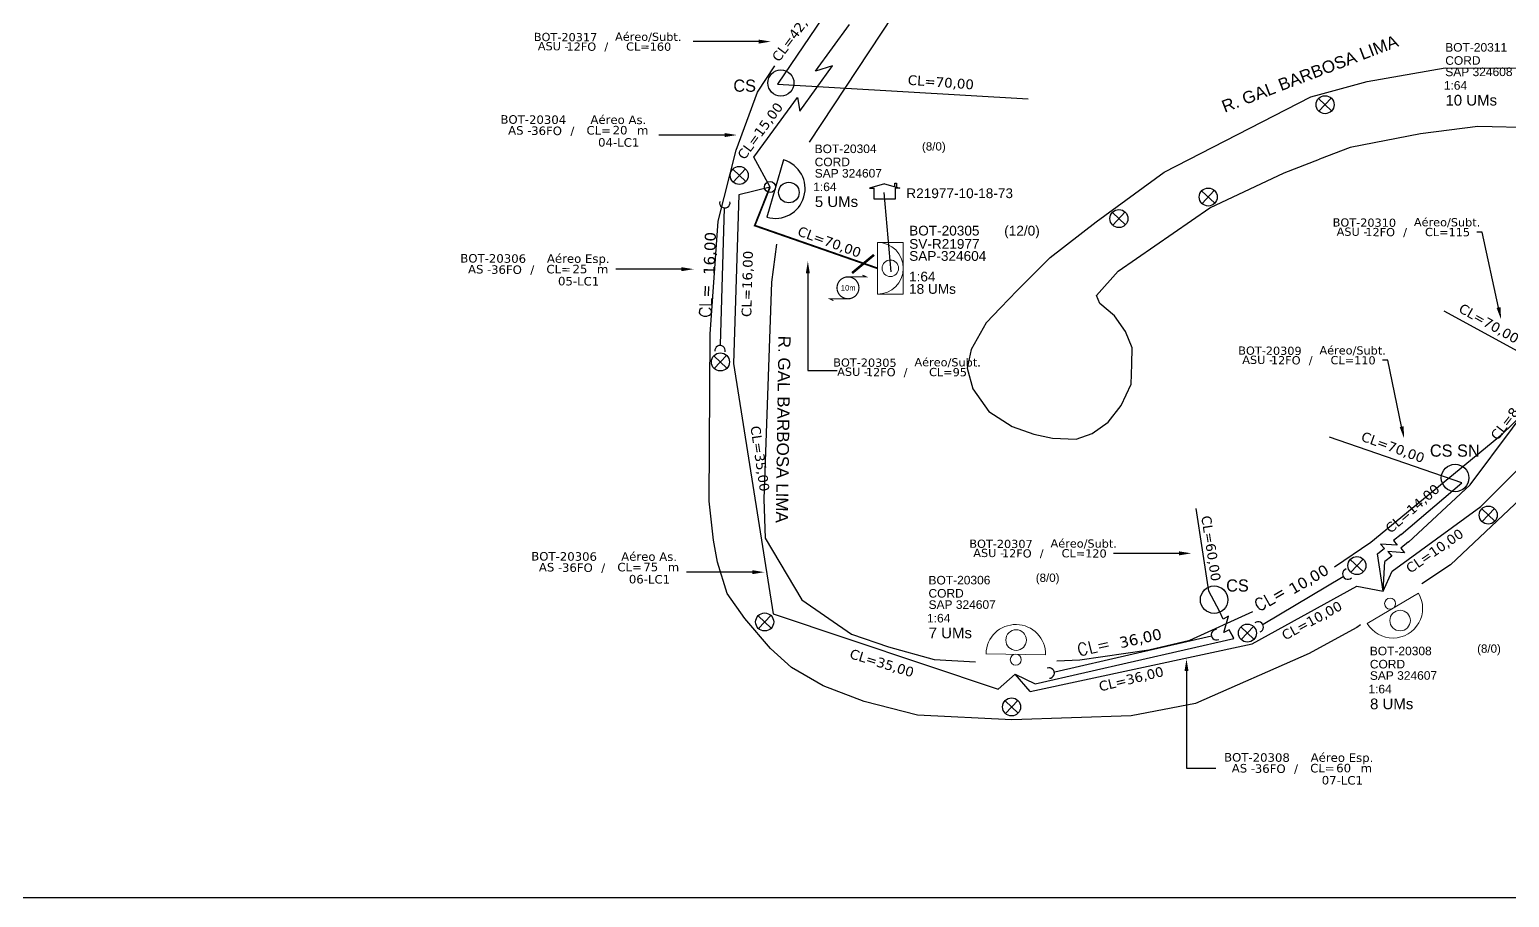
# Model space of a CAD drawing. Header units: metres. Extents: x -1286 to -445, y -500 to 94.
# Drawn here: x -908.9 to -610.1, y -499.8 to -324.5 of the extents above; entities that cross this region are included whole.
import ezdxf
from ezdxf import colors
from ezdxf.entities.mleader import LeaderData, LeaderLine
from ezdxf.enums import TextEntityAlignment as Align
from ezdxf.math import Vec2, Vec3

# ---------------------------------------------------------------- set-up
doc = ezdxf.new("R2010")
doc.units = ezdxf.units.M
for name, color, linetype, lineweight in [("20.0-LEGENDA DOS CDO'S", 1, 'Continuous', 0), ('20.2-CDO_POSTE', 1, 'Continuous', 5), ('20.6-CORDOALHA_SUPORTE', 7, 'Continuous', 25)]:
    doc.layers.add(name, color=color, linetype=linetype, lineweight=lineweight)
for name, color, linetype in [('CAP_A_INSTALAR', 1, 'Continuous'), ('CELULAS_GPON', 7, 'Continuous'), ('CS', 5, 'Continuous'), ('Folga', 1, 'Continuous'), ('label_cabos', 7, 'Continuous'), ('Legenda', 1, 'Continuous'), ('LOGRADOURO', 5, 'Continuous'), ('Meio Fio', 7, 'Continuous'), ('Subida Lateral', 5, 'Continuous')]:
    doc.layers.add(name, color=color, linetype=linetype)
doc.layers.add('EXTRA', color=50, linetype='Continuous', plot=False)
doc.styles.add('ARIAL', font='arial.ttf')
doc.styles.add('DIGICADE', font='arial.ttf')
doc.styles.add('ROMANS', font='romans.shx')
doc.styles.add('siredit', font='verdana.ttf')
doc.linetypes.add('FENCELINE1', pattern='A,0.25,-0.1,[133,ltypeshp.shx,S=0.1,R=0,X=-0.1,Y=0],-0.1,1', length=1.45)

# ---------------------------------------------------------------- blocks, each defined once
blk = doc.blocks.new('A$C07E14978')
at = {"layer": 'Folga', "color": 0, "const_width": 0.146}
blk.add_lwpolyline([(2.23, 2.92, 1.000012), (2.23, 0.28, 0.999978)], format="xyb", close=True, dxfattribs=at)
at = {"layer": 'Folga', "color": 0, "const_width": 0.137}
for points in [[(2.23, 2.92), (4.42, 2.92), (3.98, 3.13)], [(2.23, 0.28), (0.03, 0.28), (0.47, 0.06)]]:
    blk.add_lwpolyline(points, dxfattribs=at)
at = {"layer": 'Folga', "color": 0}
blk.add_text('10m', height=0.659, dxfattribs=at).set_placement((1.38, 1.27))
blk = doc.blocks.new('CDOE_CT_POST_DESENHO')
at = {"color": 0}
blk.add_line((2.14, 0.39), (-2.11, 0.39), dxfattribs=at)
for centre, radius in [((0.01, 1.4), 0.733), ((0.01, 0), 0.393)]:
    blk.add_circle(centre, radius, dxfattribs=at)
blk.add_arc((0.01, 0.39), 2.12, 0, 180, dxfattribs=at)
blk = doc.blocks.new('Inst CDOE-8 CAIXA DIST OPT CDOE 48F_8D C_SPL OPTAP')
at = {"layer": "20.0-LEGENDA DOS CDO'S", "color": 0}
for tag, p, style, flags in [('ID_ATIVIDADE', (0.12, 6.47), 'ARIAL', 3), ('FATOR', (7.92, 6.47), 'ARIAL', 1), ('QTDE', (0.23, -0.97), 'DIGICADE', 3)]:
    blk.add_attdef(tag, p, '', height=0.8, rotation=0.118, dxfattribs=dict(at, style=style, flags=flags))
at = {"layer": "20.0-LEGENDA DOS CDO'S", "color": 0, "style": 'ARIAL'}
for tag, p, height in [('FID', (0.12, 5.25), 0.8), ('CORDOALHA', (0.12, 4.02), 0.8), ('SAP', (0.12, 2.96), 0.8), ('1:XX', (-0.01, 1.7), 0.8), ('UMS', (0.14, 0.22), 1)]:
    blk.add_attdef(tag, p, '', height=height, rotation=0.118, dxfattribs=at)
blk.add_attdef('FIBRAS_UTILIZADAS', text='', height=0.8, rotation=0.118, dxfattribs=at).set_placement((13.48, 5.26), align=Align.CENTER)
blk = doc.blocks.new('Inst CDOE-16 CAIXA DIST OPT CDOE 48F_16D C_SPL_2_1_8')
at = {"layer": "20.0-LEGENDA DOS CDO'S", "color": 0}
for tag, p, style, flags in [('ID_ATIVIDADE', (0.12, 6.47), 'ARIAL', 3), ('FATOR', (7.92, 6.47), 'ARIAL', 1), ('QTDE', (0.1, -1.17), 'DIGICADE', 3)]:
    blk.add_attdef(tag, p, '', height=0.8, rotation=0.118, dxfattribs=dict(at, style=style, flags=flags))
at = {"layer": "20.0-LEGENDA DOS CDO'S", "color": 0, "style": 'ARIAL'}
for tag, p, height in [('FID', (0.12, 5.25), 0.8), ('CORDOALHA', (0.12, 4.02), 0.8), ('SAP', (0.12, 2.96), 0.8), ('1:XX', (-0.01, 1.7), 0.8), ('UMS', (0.14, 0.22), 1)]:
    blk.add_attdef(tag, p, '', height=height, rotation=0.118, dxfattribs=at)
blk.add_attdef('FIBRAS_UTILIZADAS', text='', height=0.8, rotation=0.118, dxfattribs=at).set_placement((13.48, 5.26), align=Align.CENTER)
blk = doc.blocks.new('Inst CB AS CFOA-SM-AS-80-TS-36')
at = {"layer": 'label_cabos', "color": 0, "style": 'siredit'}
for tag, flags, p in [('ID_ATIVIDADE', 3, (1.31, 2.67)), ('FATOR', 1, (11.56, 2.55))]:
    blk.add_attdef(tag, text='', height=1, rotation=359.69, dxfattribs=dict(at, flags=flags)).set_placement(p, align=Align.MIDDLE_CENTER)
for tag, p in [('DESTINO_CABO', (3.13, 1.26)), ('TIPO_CABO', (13.11, 1.24)), ('TIPO_CABO', (1.76, 0)), ('CABO', (4.69, -0.05)), ('/', (7.71, -0.05)), ('LANCE', (10.81, 0)), ('UND', (15.96, 0)), ('FID', (13.15, -1.41))]:
    blk.add_attdef(tag, text='', height=1, rotation=359.69, dxfattribs=at).set_placement(p, align=Align.MIDDLE_CENTER)
blk.add_attdef('QTDE', (12.43, -0.47), '', height=1, rotation=359.69, dxfattribs=at)
blk = doc.blocks.new('LEGENDA DOS CABOS')
at = {"layer": 'EXTRA', "color": 0, "style": 'siredit'}
for tag, p in [('ID', (4.6, 0.97)), ('XX', (9.03, 0.97))]:
    blk.add_attdef(tag, text='', height=0.48, rotation=359.69, dxfattribs=at).set_placement(p, align=Align.MIDDLE_CENTER)
at = {"layer": 'Legenda', "color": 0, "style": 'siredit'}
for tag, p in [('TIPO_CABO', (1.31, 0)), ('CABO', (4.69, -0.05)), ('/', (6.81, -0.05)), ('METROS', (10.03, -0.05))]:
    blk.add_attdef(tag, text='', height=0.8, rotation=359.69, dxfattribs=at).set_placement(p, align=Align.MIDDLE_CENTER)
blk = doc.blocks.new('Inst CB ESP CFOA-SM-AS-80-TS-36')
at = {"layer": 'label_cabos', "color": 0, "style": 'siredit'}
for tag, flags, p in [('ID_ATIVIDADE', 3, (1.31, 2.67)), ('FATOR', 1, (11.56, 2.55))]:
    blk.add_attdef(tag, text='', height=1, rotation=359.69, dxfattribs=dict(at, flags=flags)).set_placement(p, align=Align.MIDDLE_CENTER)
for tag, p in [('DESTINO_CABO', (3.13, 1.26)), ('TIPO_CABO', (13.11, 1.24)), ('TIPO_CABO', (1.76, 0)), ('CABO', (4.69, -0.05)), ('/', (7.71, -0.05)), ('LANCE', (10.81, 0)), ('UND', (15.96, 0)), ('FID', (13.15, -1.41))]:
    blk.add_attdef(tag, text='', height=1, rotation=359.69, dxfattribs=at).set_placement(p, align=Align.MIDDLE_CENTER)
blk.add_attdef('QTDE', (12.43, -0.47), '', height=1, rotation=359.69, dxfattribs=at)

msp = doc.modelspace()

# ---------------------------------------------------------------- linework, layer by layer
at = {"color": 1}
for p, q in [((-648.61, -338.47), (-645.96, -340.95)), ((-646.05, -338.39), (-648.53, -341.04)), ((-766.92, -352.76), (-764.27, -355.24)), ((-764.35, -352.68), (-766.83, -355.33)), ((-672.22, -357.12), (-669.57, -359.6)), ((-669.65, -357.03), (-672.13, -359.68)), ((-690.24, -361.47), (-687.59, -363.95)), ((-687.67, -361.38), (-690.16, -364.04)), ((-770.72, -390.43), (-768.07, -392.91)), ((-768.16, -390.35), (-770.64, -393)), ((-615.66, -421.35), (-613.01, -423.84)), ((-613.1, -421.27), (-615.58, -423.92)), ((-642.19, -431.55), (-639.53, -434.04)), ((-639.62, -431.47), (-642.1, -434.12)), ((-761.78, -442.94), (-759.13, -445.42)), ((-759.21, -442.85), (-761.7, -445.5)), ((-664.29, -445.19), (-661.64, -447.67)), ((-661.72, -445.1), (-664.2, -447.75)), ((-711.92, -460.1), (-709.27, -462.58)), ((-709.35, -460.01), (-711.83, -462.66))]:
    msp.add_line(p, q, dxfattribs=at)
at = {"color": 5}
msp.add_line((-756.63, -350.87), (-760, -362.43), dxfattribs=at)
for p, q in [((-734.17, -355.56), (-733.85, -355.56)), ((-734.17, -356.28), (-734.17, -355.56)), ((-733.85, -355.56), (-733.85, -356.37)), ((-736.24, -355.69), (-739.31, -356.59)), ((-739.31, -356.59), (-738.35, -356.59)), ((-738.35, -358.79), (-738.35, -356.6)), ((-736.24, -355.69), (-733.16, -356.59)), ((-733.16, -356.59), (-734.13, -356.59)), ((-734.13, -356.59), (-734.13, -358.79)), ((-734.13, -358.79), (-738.35, -358.79))]:
    msp.add_line(p, q)
msp.add_lwpolyline([(-1286.07, -499.81), (-445.07, -499.81), (-445.07, 94.19), (-1286.07, 94.19)], close=True)
at = {"color": 1, "linetype": 'FENCELINE1', "ltscale": 5, "const_width": 0.369}
msp.add_lwpolyline([(-759.38, -356.34), (-762.46, -364.12), (-737.69, -372.75)], dxfattribs=at)
at = {"color": 4}
msp.add_lwpolyline([(-736.38, -357.43), (-734.97, -373.47)], dxfattribs=at)
at = {"color": 1, "lineweight": 18}
msp.add_lwpolyline([(-732.47, -377.98), (-732.47, -367.53), (-737.69, -367.53), (-737.7, -377.98)], close=True, dxfattribs=at)
at = {"color": 7, "const_width": 0.5}
msp.add_lwpolyline([(-738.38, -370.03), (-742.8, -373.72)], dxfattribs=at)
at = {"color": 1}
for centre in [(-647.29, -339.71), (-765.59, -354), (-670.89, -358.36), (-688.92, -362.71), (-769.4, -391.67), (-614.34, -422.6), (-640.86, -432.79), (-760.46, -444.18), (-662.96, -446.43), (-710.59, -461.34)]:
    msp.add_circle(centre, 1.82, dxfattribs=at)
at = {"color": 5}
for centre, radius in [((-759.38, -356.34), 1.11), ((-755.57, -357.45), 2.08)]:
    msp.add_circle(centre, radius, dxfattribs=at)
at = {"color": 1, "lineweight": 18}
msp.add_circle((-735.08, -372.75), 1.67, dxfattribs=at)
at = {"color": 5}
msp.add_arc((-758.31, -356.65), 6.02, 253.7384, 73.7384, dxfattribs=at)
at = {"color": 1, "lineweight": 18}
msp.add_arc((-737.69, -372.75), 5.23, 269.9724, 89.9724, dxfattribs=at)
at = {"layer": '20.6-CORDOALHA_SUPORTE'}
for points in [[(-769.54, -359.25, 1.231752), (-767.46, -359.31)], [(-768.42, -389.6, 1.175511), (-770.5, -389.51)], [(-643.04, -433.48, 1.231752), (-641.98, -435.27)], [(-660.42, -446.17, 1.175511), (-661.46, -444.37)], [(-669.23, -445.7, 1.231752), (-668.77, -447.72)], [(-702.95, -455.56, 1.175511), (-703.4, -453.52)]]:
    msp.add_lwpolyline(points, format="xyb", dxfattribs=at)
for points in [[(-769.4, -388.23), (-768.54, -360.56)], [(-659.79, -444.61), (-643.61, -435.03)], [(-701.89, -454.26), (-670.25, -447)]]:
    msp.add_lwpolyline(points, dxfattribs=at)
at = {"layer": 'CAP_A_INSTALAR', "color": 7, "linetype": 'FENCELINE1', "ltscale": 3}
for points in [[(-721.47, -289.82), (-747.49, -320.31), (-757.9, -335.56), (-707.24, -338.55)], [(-759.38, -356.34), (-765.65, -357.91), (-766.73, -391.97), (-758.75, -442.54)], [(-630.47, -428.05), (-617.99, -416.47), (-600.91, -393.6), (-623.23, -381.38)], [(-633.71, -433.89), (-615.83, -420.87), (-585.89, -390.86)], [(-631.94, -426.49), (-619.65, -416.08), (-646.38, -406.84)], [(-670.74, -437.94), (-673.33, -421.29)], [(-635.57, -437.95), (-636.67, -430.43)], [(-635.57, -437.95), (-635.23, -431.99)], [(-635.57, -437.95), (-633.71, -433.89)], [(-668.64, -442), (-670.74, -437.94)], [(-662.04, -448.58), (-640.86, -436.94), (-635.57, -437.95)], [(-758.75, -442.54), (-713.31, -457.73)], [(-709.85, -454.71), (-705.82, -456.68), (-665.74, -447.49), (-666.65, -445.75)], [(-706.83, -458.25), (-662.04, -448.58)], [(-706.83, -458.25), (-709.85, -454.71)]]:
    msp.add_lwpolyline(points, dxfattribs=at)
at = {"layer": 'CAP_A_INSTALAR', "color": 7, "linetype": 'FENCELINE1', "ltscale": 5}
for points in [[(-759.38, -356.34), (-762.63, -350.28), (-753.8, -338.23), (-753.33, -341.02), (-746.73, -331.88), (-750.19, -332.94), (-743.35, -323.53)], [(-709.85, -454.71), (-713.31, -457.73)]]:
    msp.add_lwpolyline(points, dxfattribs=at)
at = {"layer": 'CS'}
for centre, radius in [((-757.18, -335.33), 2.64), ((-621.04, -415.1), 2.77), ((-669.7, -439.68), 2.77)]:
    msp.add_circle(centre, radius, dxfattribs=at)
at = {"layer": 'Meio Fio'}
for points in [[(-732.07, -317.84), (-751.5, -347.28)], [(-650.51, -450.53), (-673.44, -460.67), (-686.43, -463.13), (-710.53, -463.96), (-729.57, -463.01), (-740.39, -460.24), (-748.66, -457.07), (-755.05, -453.37), (-759.29, -449.57), (-764.44, -443.47), (-768, -438.42), (-769.96, -432.09), (-770.77, -427.64), (-771.66, -419.79), (-771.45, -386.03), (-769.86, -363.22), (-766.18, -348.91), (-761.92, -337.15), (-758.43, -331.84)], [(-648.4, -337.64), (-638.76, -335.02), (-623.02, -332.24), (-607.64, -332.33), (-594.75, -334.08), (-583.92, -338.04), (-579.72, -339.73), (-572.48, -344.16), (-568.28, -347.67), (-566.03, -351.4), (-564.71, -354.41), (-563.2, -359.01), (-562.82, -362.77), (-562.8, -365.68), (-564.89, -371.41), (-571.55, -380.95), (-582.28, -393.52), (-596.04, -408.2), (-621.97, -432.65), (-627.72, -436.5)], [(-679.76, -353.33), (-650.16, -338.12), (-648.4, -337.64)], [(-604.5, -344.49), (-604.93, -344.41), (-616.41, -344.12), (-628.01, -345.62), (-642.2, -348.38), (-648.4, -350.73)], [(-715.71, -383.77), (-718.73, -389.18), (-719.56, -392.92), (-718.43, -397.08), (-715.2, -401.67), (-710.46, -404.69), (-706.08, -406.28), (-702.36, -407.07), (-697.56, -407.27), (-694.33, -406.1), (-691.09, -403.8), (-688.47, -400.43), (-686.46, -396.18), (-686.33, -392.14), (-686.25, -388.81), (-687.57, -385.54), (-689.82, -382.37), (-692.8, -379.85), (-693.44, -378.28), (-689.04, -373.36), (-670.55, -360.54), (-655.56, -353.44), (-648.4, -350.73)], [(-715.71, -383.77), (-712.85, -380.76), (-709.48, -377.23), (-702.83, -370.57), (-693.53, -363.35), (-679.76, -353.33)], [(-758.06, -367.9), (-759.08, -375.55), (-760.63, -419.39), (-760.34, -427.23), (-752.96, -439.71)], [(-645.4, -433.07), (-638.03, -428.09), (-611.46, -406.2), (-596.5, -391.77)], [(-752.96, -439.71), (-742.95, -446.61), (-735.45, -449.19), (-726.22, -451.74), (-717.86, -452.2)], [(-701.48, -452.02), (-696.78, -451.85), (-682.87, -449.81), (-674.61, -447.86), (-661.87, -442.04)], [(-640.1, -444.77), (-640.89, -445.29), (-648.4, -449.38)], [(-648.4, -449.38), (-650.51, -450.53)]]:
    msp.add_lwpolyline(points, dxfattribs=at)
at = {"layer": 'Subida Lateral', "color": 7}
for points in [[(-631.94, -426.49), (-633.45, -427.74), (-632.7, -428.69), (-636.07, -428.45), (-635.31, -429.35), (-636.71, -430.46)], [(-630.46, -428.02), (-631.97, -429.27), (-631.22, -430.22), (-634.6, -429.98), (-633.83, -430.88), (-635.23, -431.99)], [(-665.73, -447.48), (-666.64, -445.75), (-667.72, -446.28), (-666.8, -443.03), (-667.84, -443.59), (-668.64, -442)]]:
    msp.add_lwpolyline(points, dxfattribs=at)

# ---------------------------------------------------------------- block references
at = {"layer": "20.0-LEGENDA DOS CDO'S", "color": 7, "lineweight": 0}
ref = msp.add_blockref('Inst CDOE-16 CAIXA DIST OPT CDOE 48F_16D C_SPL_2_1_8', (-623.28, -340.37), dxfattribs=dict(at, xscale=2.163973395745071, yscale=2.163973395745071, zscale=2.163973395745071))
ref.add_attrib('FID', 'BOT-20311', (-623.02, -329.01), dxfattribs={"color": 0, "height": 1.731, "rotation": 0.118, "style": 'ARIAL'})
ref.add_attrib('CORDOALHA', 'CORD', (-623.01, -331.66), dxfattribs={"color": 0, "height": 1.731, "rotation": 0.118, "style": 'ARIAL'})
ref.add_attrib('SAP', 'SAP 324608', (-623.01, -333.96), dxfattribs={"color": 0, "height": 1.731, "rotation": 0.118, "style": 'ARIAL'})
ref.add_attrib('1:XX', '1:64', (-623.3, -336.69), dxfattribs={"color": 0, "height": 1.731, "rotation": 0.118, "style": 'ARIAL'})
ref.add_attrib('UMS', '10 UMs', (-622.97, -339.9), dxfattribs={"color": 0, "height": 2.164, "rotation": 0.118, "style": 'ARIAL'})
ref.add_attrib('FIBRAS_UTILIZADAS', '(16/0)', dxfattribs={"color": 0, "height": 1.731, "rotation": 0.118, "style": 'ARIAL'}).set_placement((-594.11, -328.98), align=Align.BOTTOM_RIGHT)
at = {"layer": "20.0-LEGENDA DOS CDO'S", "color": 5, "lineweight": 0}
ref = msp.add_blockref('Inst CDOE-8 CAIXA DIST OPT CDOE 48F_8D C_SPL OPTAP', (-750.62, -360.85), dxfattribs=dict(at, xscale=2.163973395745071, yscale=2.163973395745071, zscale=2.163973395745071))
ref.add_attrib('FID', 'BOT-20304', (-750.36, -349.5), dxfattribs={"color": 0, "height": 1.731, "rotation": 0.118, "style": 'ARIAL'})
ref.add_attrib('CORDOALHA', 'CORD', (-750.36, -352.15), dxfattribs={"color": 0, "height": 1.731, "rotation": 0.118, "style": 'ARIAL'})
ref.add_attrib('SAP', 'SAP 324607', (-750.35, -354.44), dxfattribs={"color": 0, "height": 1.731, "rotation": 0.118, "style": 'ARIAL'})
ref.add_attrib('1:XX', '1:64', (-750.65, -357.17), dxfattribs={"color": 0, "height": 1.731, "rotation": 0.118, "style": 'ARIAL'})
ref.add_attrib('UMS', '5 UMs', (-750.32, -360.38), dxfattribs={"color": 0, "height": 2.164, "rotation": 0.118, "style": 'ARIAL'})
ref.add_attrib('FIBRAS_UTILIZADAS', '(8/0)', dxfattribs={"color": 0, "height": 1.671, "rotation": 0.118, "style": 'ARIAL'}).set_placement((-723.89, -349.47), align=Align.BOTTOM_RIGHT)
at = {"layer": "20.0-LEGENDA DOS CDO'S", "color": 7, "lineweight": 0}
ref = msp.add_blockref('Inst CDOE-8 CAIXA DIST OPT CDOE 48F_8D C_SPL OPTAP', (-727.63, -447.96), dxfattribs=dict(at, xscale=2.163973395745071, yscale=2.163973395745071, zscale=2.163973395745071))
ref.add_attrib('FID', 'BOT-20306', (-727.37, -436.61), dxfattribs={"color": 0, "height": 1.731, "rotation": 0.118, "style": 'ARIAL'})
ref.add_attrib('CORDOALHA', 'CORD', (-727.37, -439.26), dxfattribs={"color": 0, "height": 1.731, "rotation": 0.118, "style": 'ARIAL'})
ref.add_attrib('SAP', 'SAP 324607', (-727.36, -441.55), dxfattribs={"color": 0, "height": 1.731, "rotation": 0.118, "style": 'ARIAL'})
ref.add_attrib('1:XX', '1:64', (-727.66, -444.28), dxfattribs={"color": 0, "height": 1.731, "rotation": 0.118, "style": 'ARIAL'})
ref.add_attrib('UMS', '7 UMs', (-727.33, -447.49), dxfattribs={"color": 0, "height": 2.164, "rotation": 0.118, "style": 'ARIAL'})
ref.add_attrib('FIBRAS_UTILIZADAS', '(8/0)', dxfattribs={"color": 0, "height": 1.671, "rotation": 0.118, "style": 'ARIAL'}).set_placement((-700.91, -436.58), align=Align.BOTTOM_RIGHT)
ref = msp.add_blockref('Inst CDOE-8 CAIXA DIST OPT CDOE 48F_8D C_SPL OPTAP', (-638.51, -462.28), dxfattribs=dict(at, xscale=2.163973395745071, yscale=2.163973395745071, zscale=2.163973395745071))
ref.add_attrib('FID', 'BOT-20308', (-638.25, -450.92), dxfattribs={"color": 0, "height": 1.731, "rotation": 0.118, "style": 'ARIAL'})
ref.add_attrib('CORDOALHA', 'CORD', (-638.24, -453.57), dxfattribs={"color": 0, "height": 1.731, "rotation": 0.118, "style": 'ARIAL'})
ref.add_attrib('SAP', 'SAP 324607', (-638.24, -455.87), dxfattribs={"color": 0, "height": 1.731, "rotation": 0.118, "style": 'ARIAL'})
ref.add_attrib('1:XX', '1:64', (-638.53, -458.6), dxfattribs={"color": 0, "height": 1.731, "rotation": 0.118, "style": 'ARIAL'})
ref.add_attrib('UMS', '8 UMs', (-638.2, -461.81), dxfattribs={"color": 0, "height": 2.164, "rotation": 0.118, "style": 'ARIAL'})
ref.add_attrib('FIBRAS_UTILIZADAS', '(8/0)', dxfattribs={"color": 0, "height": 1.671, "rotation": 0.118, "style": 'ARIAL'}).set_placement((-611.78, -450.89), align=Align.BOTTOM_RIGHT)
at = {"layer": '20.2-CDO_POSTE', "color": 7, "xscale": -2.832837899884455, "zscale": 2.832837899884455}
for p, yscale, rotation in [((-634.17, -440.49), 2.832837899884455, 210.5022876363973), ((-709.72, -451.8), 2.832837899884456, 359.0794045877794)]:
    msp.add_blockref('CDOE_CT_POST_DESENHO', p, dxfattribs=dict(at, yscale=yscale, rotation=rotation))
at = {"layer": 'Folga', "xscale": 1.674521900795942, "yscale": 1.674521900795942, "zscale": 1.674521900795942}
msp.add_blockref('A$C07E14978', (-747.37, -379.38), dxfattribs=at)
at = {"layer": 'label_cabos', "color": 0, "lineweight": 0}
ref = msp.add_blockref('LEGENDA DOS CABOS', (-807.7, -328.77), dxfattribs=dict(at, xscale=1.65889068284065, yscale=1.65889068284065, zscale=1.65889068284065))
ref.add_attrib('ID', 'BOT-20317', dxfattribs={"color": 0, "height": 1.659, "rotation": 359.69, "style": 'siredit'}).set_placement((-800.67, -326.06), align=Align.MIDDLE_CENTER)
ref.add_attrib('CABO', '12FO', dxfattribs={"color": 0, "height": 1.659, "rotation": 359.69, "style": 'siredit'}).set_placement((-797.48, -327.98), align=Align.MIDDLE_CENTER)
ref.add_attrib('METROS', 'CL=160', dxfattribs={"color": 0, "height": 1.659, "rotation": 359.69, "style": 'siredit'}).set_placement((-783.88, -327.98), align=Align.MIDDLE_CENTER)
ref.add_attrib('XX', 'Aéreo/Subt.', dxfattribs={"color": 0, "height": 1.6589, "rotation": 359.69, "style": 'siredit'}).set_placement((-783.97, -325.99), align=Align.MIDDLE_CENTER)
ref.add_attrib('/', '/', dxfattribs={"color": 0, "height": 1.66, "rotation": 359.69, "style": 'siredit'}).set_placement((-792.45, -327.98), align=Align.MIDDLE_CENTER)
ref.add_attrib('TIPO_CABO', 'ASU -', dxfattribs={"color": 0, "height": 1.659, "rotation": 359.69, "style": 'siredit'}).set_placement((-803.16, -327.9), align=Align.MIDDLE_CENTER)
ref = msp.add_blockref('Inst CB AS CFOA-SM-AS-80-TS-36', (-812.57, -344.89), dxfattribs=dict(at, xscale=1.721342473888124, yscale=1.721342473888124, zscale=1.721342473888124))
ref.add_attrib('DESTINO_CABO', 'BOT-20304', dxfattribs={"color": 0, "height": 1.721, "rotation": 359.69, "style": 'siredit'}).set_placement((-807.18, -342.72), align=Align.MIDDLE_CENTER)
ref.add_attrib('TIPO_CABO', 'Aéreo As.', dxfattribs={"color": 0, "height": 1.721, "rotation": 359.69, "style": 'siredit'}).set_placement((-790, -342.75), align=Align.MIDDLE_CENTER)
ref.add_attrib('CABO', '36FO', dxfattribs={"color": 0, "height": 1.721, "rotation": 359.69, "style": 'siredit'}).set_placement((-804.5, -344.98), align=Align.MIDDLE_CENTER)
ref.add_attrib('/', '/', dxfattribs={"color": 0, "height": 1.72, "rotation": 359.69, "style": 'siredit'}).set_placement((-799.29, -344.98), align=Align.MIDDLE_CENTER)
ref.add_attrib('TIPO_CABO', 'AS - ', dxfattribs={"color": 0, "height": 1.721, "rotation": 359.69, "style": 'siredit'}).set_placement((-809.53, -344.9), align=Align.MIDDLE_CENTER)
ref.add_attrib('FID', '04-LC1', dxfattribs={"color": 0, "height": 1.721, "rotation": 359.69, "style": 'siredit'}).set_placement((-789.94, -347.33), align=Align.MIDDLE_CENTER)
ref.add_attrib('LANCE', 'CL=', dxfattribs={"color": 0, "height": 1.721, "rotation": 359.69, "style": 'siredit'}).set_placement((-793.96, -344.89), align=Align.MIDDLE_CENTER)
ref.add_attrib('QTDE', '20', (-791.17, -345.71), dxfattribs={"color": 0, "height": 1.721, "rotation": 359.69, "style": 'siredit'})
ref.add_attrib('UND', 'm', dxfattribs={"color": 0, "height": 1.72, "rotation": 359.69, "style": 'siredit'}).set_placement((-785.09, -344.89), align=Align.MIDDLE_CENTER)
ref = msp.add_blockref('LEGENDA DOS CABOS', (-646.38, -366.23), dxfattribs=dict(at, xscale=1.65889068284065, yscale=1.65889068284065, zscale=1.65889068284065))
ref.add_attrib('ID', 'BOT-20310', dxfattribs={"color": 0, "height": 1.659, "rotation": 359.69, "style": 'siredit'}).set_placement((-639.35, -363.52), align=Align.MIDDLE_CENTER)
ref.add_attrib('CABO', '12FO', dxfattribs={"color": 0, "height": 1.659, "rotation": 359.69, "style": 'siredit'}).set_placement((-636.16, -365.44), align=Align.MIDDLE_CENTER)
ref.add_attrib('METROS', 'CL=115', dxfattribs={"color": 0, "height": 1.659, "rotation": 359.69, "style": 'siredit'}).set_placement((-622.56, -365.44), align=Align.MIDDLE_CENTER)
ref.add_attrib('XX', 'Aéreo/Subt.', dxfattribs={"color": 0, "height": 1.6589, "rotation": 359.69, "style": 'siredit'}).set_placement((-622.65, -363.45), align=Align.MIDDLE_CENTER)
ref.add_attrib('/', '/', dxfattribs={"color": 0, "height": 1.66, "rotation": 359.69, "style": 'siredit'}).set_placement((-631.13, -365.44), align=Align.MIDDLE_CENTER)
ref.add_attrib('TIPO_CABO', 'ASU -', dxfattribs={"color": 0, "height": 1.659, "rotation": 359.69, "style": 'siredit'}).set_placement((-641.84, -365.36), align=Align.MIDDLE_CENTER)
ref = msp.add_blockref('Inst CB ESP CFOA-SM-AS-80-TS-36', (-820.67, -372.93), dxfattribs=dict(at, xscale=1.721342473888124, yscale=1.721342473888124, zscale=1.721342473888124))
ref.add_attrib('DESTINO_CABO', 'BOT-20306', dxfattribs={"color": 0, "height": 1.721, "rotation": 359.69, "style": 'siredit'}).set_placement((-815.28, -370.76), align=Align.MIDDLE_CENTER)
ref.add_attrib('TIPO_CABO', 'Aéreo Esp.', dxfattribs={"color": 0, "height": 1.721, "rotation": 359.69, "style": 'siredit'}).set_placement((-798.1, -370.79), align=Align.MIDDLE_CENTER)
ref.add_attrib('CABO', '36FO', dxfattribs={"color": 0, "height": 1.721, "rotation": 359.69, "style": 'siredit'}).set_placement((-812.6, -373.02), align=Align.MIDDLE_CENTER)
ref.add_attrib('/', '/', dxfattribs={"color": 0, "height": 1.72, "rotation": 359.69, "style": 'siredit'}).set_placement((-807.39, -373.02), align=Align.MIDDLE_CENTER)
ref.add_attrib('TIPO_CABO', 'AS - ', dxfattribs={"color": 0, "height": 1.721, "rotation": 359.69, "style": 'siredit'}).set_placement((-817.63, -372.94), align=Align.MIDDLE_CENTER)
ref.add_attrib('FID', '05-LC1', dxfattribs={"color": 0, "height": 1.721, "rotation": 359.69, "style": 'siredit'}).set_placement((-798.03, -375.36), align=Align.MIDDLE_CENTER)
ref.add_attrib('LANCE', 'CL=', dxfattribs={"color": 0, "height": 1.721, "rotation": 359.69, "style": 'siredit'}).set_placement((-802.06, -372.93), align=Align.MIDDLE_CENTER)
ref.add_attrib('QTDE', '25', (-799.27, -373.75), dxfattribs={"color": 0, "height": 1.721, "rotation": 359.69, "style": 'siredit'})
ref.add_attrib('UND', 'm', dxfattribs={"color": 0, "height": 1.72, "rotation": 359.69, "style": 'siredit'}).set_placement((-793.19, -372.93), align=Align.MIDDLE_CENTER)
ref = msp.add_blockref('LEGENDA DOS CABOS', (-665.45, -392.1), dxfattribs=dict(at, xscale=1.65889068284065, yscale=1.65889068284065, zscale=1.65889068284065))
ref.add_attrib('ID', 'BOT-20309', dxfattribs={"color": 0, "height": 1.659, "rotation": 359.69, "style": 'siredit'}).set_placement((-658.42, -389.4), align=Align.MIDDLE_CENTER)
ref.add_attrib('CABO', '12FO', dxfattribs={"color": 0, "height": 1.659, "rotation": 359.69, "style": 'siredit'}).set_placement((-655.23, -391.32), align=Align.MIDDLE_CENTER)
ref.add_attrib('METROS', 'CL=110', dxfattribs={"color": 0, "height": 1.659, "rotation": 359.69, "style": 'siredit'}).set_placement((-641.63, -391.32), align=Align.MIDDLE_CENTER)
ref.add_attrib('XX', 'Aéreo/Subt.', dxfattribs={"color": 0, "height": 1.6589, "rotation": 359.69, "style": 'siredit'}).set_placement((-641.72, -389.33), align=Align.MIDDLE_CENTER)
ref.add_attrib('/', '/', dxfattribs={"color": 0, "height": 1.66, "rotation": 359.69, "style": 'siredit'}).set_placement((-650.2, -391.32), align=Align.MIDDLE_CENTER)
ref.add_attrib('TIPO_CABO', 'ASU -', dxfattribs={"color": 0, "height": 1.659, "rotation": 359.69, "style": 'siredit'}).set_placement((-660.9, -391.24), align=Align.MIDDLE_CENTER)
ref = msp.add_blockref('LEGENDA DOS CABOS', (-747.25, -394.51), dxfattribs=dict(at, xscale=1.65889068284065, yscale=1.65889068284065, zscale=1.65889068284065))
ref.add_attrib('ID', 'BOT-20305', dxfattribs={"color": 0, "height": 1.659, "rotation": 359.69, "style": 'siredit'}).set_placement((-740.21, -391.8), align=Align.MIDDLE_CENTER)
ref.add_attrib('CABO', '12FO', dxfattribs={"color": 0, "height": 1.659, "rotation": 359.69, "style": 'siredit'}).set_placement((-737.02, -393.72), align=Align.MIDDLE_CENTER)
ref.add_attrib('METROS', 'CL=95', dxfattribs={"color": 0, "height": 1.659, "rotation": 359.69, "style": 'siredit'}).set_placement((-723.43, -393.72), align=Align.MIDDLE_CENTER)
ref.add_attrib('XX', 'Aéreo/Subt.', dxfattribs={"color": 0, "height": 1.6589, "rotation": 359.69, "style": 'siredit'}).set_placement((-723.51, -391.73), align=Align.MIDDLE_CENTER)
ref.add_attrib('/', '/', dxfattribs={"color": 0, "height": 1.66, "rotation": 359.69, "style": 'siredit'}).set_placement((-732, -393.72), align=Align.MIDDLE_CENTER)
ref.add_attrib('TIPO_CABO', 'ASU -', dxfattribs={"color": 0, "height": 1.659, "rotation": 359.69, "style": 'siredit'}).set_placement((-742.7, -393.64), align=Align.MIDDLE_CENTER)
ref = msp.add_blockref('LEGENDA DOS CABOS', (-719.76, -431.11), dxfattribs=dict(at, xscale=1.65889068284065, yscale=1.65889068284065, zscale=1.65889068284065))
ref.add_attrib('ID', 'BOT-20307', dxfattribs={"color": 0, "height": 1.659, "rotation": 359.69, "style": 'siredit'}).set_placement((-712.73, -428.4), align=Align.MIDDLE_CENTER)
ref.add_attrib('CABO', '12FO', dxfattribs={"color": 0, "height": 1.659, "rotation": 359.69, "style": 'siredit'}).set_placement((-709.54, -430.32), align=Align.MIDDLE_CENTER)
ref.add_attrib('METROS', 'CL=120', dxfattribs={"color": 0, "height": 1.659, "rotation": 359.69, "style": 'siredit'}).set_placement((-695.94, -430.32), align=Align.MIDDLE_CENTER)
ref.add_attrib('XX', 'Aéreo/Subt.', dxfattribs={"color": 0, "height": 1.6589, "rotation": 359.69, "style": 'siredit'}).set_placement((-696.03, -428.33), align=Align.MIDDLE_CENTER)
ref.add_attrib('/', '/', dxfattribs={"color": 0, "height": 1.66, "rotation": 359.69, "style": 'siredit'}).set_placement((-704.52, -430.32), align=Align.MIDDLE_CENTER)
ref.add_attrib('TIPO_CABO', 'ASU -', dxfattribs={"color": 0, "height": 1.659, "rotation": 359.69, "style": 'siredit'}).set_placement((-715.22, -430.24), align=Align.MIDDLE_CENTER)
ref = msp.add_blockref('Inst CB AS CFOA-SM-AS-80-TS-36', (-806.35, -433.12), dxfattribs=dict(at, xscale=1.721342473888124, yscale=1.721342473888124, zscale=1.721342473888124))
ref.add_attrib('DESTINO_CABO', 'BOT-20306', dxfattribs={"color": 0, "height": 1.721, "rotation": 359.69, "style": 'siredit'}).set_placement((-800.96, -430.94), align=Align.MIDDLE_CENTER)
ref.add_attrib('TIPO_CABO', 'Aéreo As.', dxfattribs={"color": 0, "height": 1.721, "rotation": 359.69, "style": 'siredit'}).set_placement((-783.79, -430.97), align=Align.MIDDLE_CENTER)
ref.add_attrib('CABO', '36FO', dxfattribs={"color": 0, "height": 1.721, "rotation": 359.69, "style": 'siredit'}).set_placement((-798.28, -433.21), align=Align.MIDDLE_CENTER)
ref.add_attrib('/', '/', dxfattribs={"color": 0, "height": 1.72, "rotation": 359.69, "style": 'siredit'}).set_placement((-793.07, -433.21), align=Align.MIDDLE_CENTER)
ref.add_attrib('TIPO_CABO', 'AS - ', dxfattribs={"color": 0, "height": 1.721, "rotation": 359.69, "style": 'siredit'}).set_placement((-803.32, -433.12), align=Align.MIDDLE_CENTER)
ref.add_attrib('FID', '06-LC1', dxfattribs={"color": 0, "height": 1.721, "rotation": 359.69, "style": 'siredit'}).set_placement((-783.72, -435.55), align=Align.MIDDLE_CENTER)
ref.add_attrib('LANCE', 'CL=', dxfattribs={"color": 0, "height": 1.721, "rotation": 359.69, "style": 'siredit'}).set_placement((-787.74, -433.11), align=Align.MIDDLE_CENTER)
ref.add_attrib('QTDE', '75', (-784.96, -433.93), dxfattribs={"color": 0, "height": 1.721, "rotation": 359.69, "style": 'siredit'})
ref.add_attrib('UND', 'm', dxfattribs={"color": 0, "height": 1.72, "rotation": 359.69, "style": 'siredit'}).set_placement((-778.87, -433.11), align=Align.MIDDLE_CENTER)
ref = msp.add_blockref('Inst CB ESP CFOA-SM-AS-80-TS-36', (-666.43, -473.71), dxfattribs=dict(at, xscale=1.721342473888124, yscale=1.721342473888124, zscale=1.721342473888124))
ref.add_attrib('DESTINO_CABO', 'BOT-20308', dxfattribs={"color": 0, "height": 1.721, "rotation": 359.69, "style": 'siredit'}).set_placement((-661.04, -471.54), align=Align.MIDDLE_CENTER)
ref.add_attrib('TIPO_CABO', 'Aéreo Esp.', dxfattribs={"color": 0, "height": 1.721, "rotation": 359.69, "style": 'siredit'}).set_placement((-643.87, -471.57), align=Align.MIDDLE_CENTER)
ref.add_attrib('CABO', '36FO', dxfattribs={"color": 0, "height": 1.721, "rotation": 359.69, "style": 'siredit'}).set_placement((-658.36, -473.8), align=Align.MIDDLE_CENTER)
ref.add_attrib('/', '/', dxfattribs={"color": 0, "height": 1.72, "rotation": 359.69, "style": 'siredit'}).set_placement((-653.15, -473.8), align=Align.MIDDLE_CENTER)
ref.add_attrib('TIPO_CABO', 'AS - ', dxfattribs={"color": 0, "height": 1.721, "rotation": 359.69, "style": 'siredit'}).set_placement((-663.4, -473.72), align=Align.MIDDLE_CENTER)
ref.add_attrib('FID', '07-LC1', dxfattribs={"color": 0, "height": 1.721, "rotation": 359.69, "style": 'siredit'}).set_placement((-643.8, -476.15), align=Align.MIDDLE_CENTER)
ref.add_attrib('LANCE', 'CL=', dxfattribs={"color": 0, "height": 1.721, "rotation": 359.69, "style": 'siredit'}).set_placement((-647.82, -473.71), align=Align.MIDDLE_CENTER)
ref.add_attrib('QTDE', '60', (-645.04, -474.53), dxfattribs={"color": 0, "height": 1.721, "rotation": 359.69, "style": 'siredit'})
ref.add_attrib('UND', 'm', dxfattribs={"color": 0, "height": 1.72, "rotation": 359.69, "style": 'siredit'}).set_placement((-638.95, -473.71), align=Align.MIDDLE_CENTER)

# ---------------------------------------------------------------- texts
at = {"color": 7, "style": 'ARIAL'}
msp.add_text('R21977-10-18-73', height=1.9672, dxfattribs=at).set_placement((-731.85, -358.58))
at = {"color": 1, "style": 'ARIAL'}
for s, p in [('BOT-20305', (-731.28, -366.13)), ('SV-R21977', (-731.27, -368.81)), ('SAP-324604', (-731.28, -371.24)), ('1:64', (-731.3, -375.4)), ('18 UMs', (-731.3, -377.9))]:
    msp.add_text(s, height=1.967, rotation=359.9724, dxfattribs=at).set_placement(p)
msp.add_text('          (12/0)', height=1.9672, rotation=359.9724, dxfattribs=at).set_placement((-712.31, -366.14), align=Align.CENTER)
at = {"layer": '20.6-CORDOALHA_SUPORTE', "color": 0, "style": 'siredit'}
for s, rotation, p in [('16,00', 87.8897, (-770.62, -374.14)), ('10,00', 30.2999, (-653.77, -438.71)), ('36,00', 12.606, (-688.57, -449.5))]:
    msp.add_text(s, height=2.213, rotation=rotation, dxfattribs=at).set_placement(p)
at = {"layer": '20.6-CORDOALHA_SUPORTE', "color": 0, "style": 'ROMANS'}
for rotation, p in [(88.1997, (-771.02, -376.01)), (30.6098, (-654.88, -438.73)), (12.916, (-690.48, -449.59))]:
    msp.add_text('CL=', height=2.459, rotation=rotation, dxfattribs=at).set_placement(p, align=Align.RIGHT)
at = {"layer": 'CELULAS_GPON', "style": 'siredit'}
for s, rotation, p in [('CL=42,00', 53.2514, (-757.59, -331.22)), ('CL=70,00', 355.8755, (-731.62, -335.67)), ('CL=15,00', 53.7786, (-764.53, -350.98)), ('CL=70,00', 339.9224, (-753.99, -366.05)), ('CL=16,00', 88.5266, (-763.17, -382.61)), ('CL=70,00', 330.5477, (-620.49, -381.45)), ('CL=8,00', 52.6367, (-612.47, -407.65)), ('CL=35,00', 278.3492, (-763.33, -404.71)), ('CL=70,00', 339.9178, (-640.19, -407.51)), ('CL=14,00', 40.9304, (-634.05, -426.39)), ('CL=60,00', 278.8853, (-672.31, -422.86)), ('CL=10,00', 34.8023, (-630.09, -434.44)), ('CL=10,00', 28.4844, (-655.37, -447.94)), ('CL=35,00', 342.8947, (-743.46, -451.44)), ('CL=36,00', 13.7532, (-692.7, -458.23))]:
    msp.add_text(s, height=1.967, rotation=rotation, dxfattribs=at).set_placement(p)
at = {"layer": 'CS'}
for s, p in [('CS', (-766.78, -337.1)), ('CS SN', (-626.12, -410.8)), ('CS ', (-667.26, -438.04))]:
    msp.add_text(s, height=2.459, dxfattribs=at).set_placement(p)
at = {"layer": 'LOGRADOURO', "style": 'ARIAL'}
for rotation, p in [(20.8876, (-667.57, -341.34)), (269.1875, (-757.68, -386.36))]:
    msp.add_text('R. GAL BARBOSA LIMA', height=2.4591, rotation=rotation, dxfattribs=at).set_placement(p)

# ---------------------------------------------------------------- leaders
at = {"color": 7}
ml = msp.add_multileader_mtext('Standard', dxfattribs=at)
ml.set_content('', color=7)
ml.set_leader_properties()
ml.build(insert=Vec2(0, 0))
ml.multileader.update_dxf_attribs({"text_right_attachment_type": 6, "dogleg_length": 0.36, "arrow_head_size": 2.46})
ctx = ml.context
ctx.base_point, ctx.char_height, ctx.arrow_head_size, ctx.landing_gap_size, ctx.plane_origin = Vec3(-775.15, -326.74), 0.443, 2.46, 0.221, Vec3(-759.2, -326.97)
ctx.right_attachment, ctx.text_align_type = 6, 2
notes = []
notes.append((ctx, [(0, (1, 1, 0), (-773.82, -326.97), (-1, 0), 0.885, [(0, [(-759.2, -326.97)], 0, [])])]))
ctx.mtext.insert, ctx.mtext.alignment, ctx.mtext.flow_direction = Vec3(-774.93, -326.52), 3, 5
ml = msp.add_multileader_mtext('Standard', dxfattribs=at)
ml.set_content('', color=7)
ml.set_leader_properties()
ml.build(insert=Vec2(0, 0))
ml.multileader.update_dxf_attribs({"text_right_attachment_type": 6, "dogleg_length": 0.36, "arrow_head_size": 2.46})
ctx = ml.context
ctx.base_point, ctx.char_height, ctx.arrow_head_size, ctx.landing_gap_size, ctx.plane_origin = Vec3(-782.03, -345.62), 0.443, 2.46, 0.221, Vec3(-766.08, -345.84)
ctx.right_attachment, ctx.text_align_type = 6, 2
notes.append((ctx, [(0, (1, 1, 0), (-780.7, -345.84), (-1, 0), 0.885, [(0, [(-766.08, -345.84)], 0, [])])]))
ctx.mtext.insert, ctx.mtext.alignment, ctx.mtext.flow_direction = Vec3(-781.8, -345.4), 3, 5
ml = msp.add_multileader_mtext('Standard', dxfattribs=at)
ml.set_content('', color=7)
ml.set_leader_properties()
ml.build(insert=Vec2(0, 0))
ml.multileader.update_dxf_attribs({"text_right_attachment_type": 6, "dogleg_length": 0.36, "arrow_head_size": 2.46})
ctx = ml.context
ctx.base_point, ctx.char_height, ctx.arrow_head_size, ctx.landing_gap_size, ctx.plane_origin = Vec3(-616.86, -365.22), 0.443, 2.46, 0.221, Vec3(-600.92, -365.44)
ctx.right_attachment, ctx.text_align_type = 6, 2
notes.append((ctx, [(0, (1, 1, 0), (-615.54, -365.44), (-1, 0), 0.885, [(0, [(-611.74, -383.08)], 0, [])])]))
ctx.mtext.insert, ctx.mtext.alignment, ctx.mtext.flow_direction = Vec3(-616.64, -365), 3, 5
ml = msp.add_multileader_mtext('Standard', dxfattribs=at)
ml.set_content('', color=7)
ml.set_leader_properties()
ml.build(insert=Vec2(0, 0))
ml.multileader.update_dxf_attribs({"text_right_attachment_type": 6, "dogleg_length": 0.36, "arrow_head_size": 2.46})
ctx = ml.context
ctx.base_point, ctx.char_height, ctx.arrow_head_size, ctx.landing_gap_size, ctx.plane_origin = Vec3(-790.75, -372.71), 0.443, 2.46, 0.221, Vec3(-774.81, -372.93)
ctx.right_attachment, ctx.text_align_type = 6, 2
notes.append((ctx, [(0, (1, 1, 0), (-789.42, -372.93), (-1, 0), 0.885, [(0, [(-774.81, -372.93)], 0, [])])]))
ctx.mtext.insert, ctx.mtext.alignment, ctx.mtext.flow_direction = Vec3(-790.53, -372.48), 3, 5
ml = msp.add_multileader_mtext('Standard', dxfattribs=at)
ml.set_content('', color=7)
ml.set_leader_properties()
ml.build(insert=Vec2(0, 0))
ml.multileader.update_dxf_attribs({"text_right_attachment_type": 6, "dogleg_length": 0.36, "arrow_head_size": 2.46})
ctx = ml.context
ctx.base_point, ctx.char_height, ctx.arrow_head_size, ctx.landing_gap_size, ctx.plane_origin = Vec3(-745.8, -393.36), 0.443, 2.46, 0.221, Vec3(-767.19, -398.4)
ctx.right_attachment = 6
notes.append((ctx, [(0, (1, 1, 0), (-751.74, -393.36), (1, 0), 5.94, [(0, [(-751.74, -371.31)], 0, [])])]))
ctx.mtext.insert, ctx.mtext.rotation, ctx.mtext.flow_direction = Vec3(-745.58, -393.14), 6.283185, 5
ml = msp.add_multileader_mtext('Standard', dxfattribs=at)
ml.set_content('', color=7)
ml.set_leader_properties()
ml.build(insert=Vec2(0, 0))
ml.multileader.update_dxf_attribs({"text_right_attachment_type": 6, "dogleg_length": 0.36, "arrow_head_size": 2.46})
ctx = ml.context
ctx.base_point, ctx.char_height, ctx.arrow_head_size, ctx.landing_gap_size, ctx.plane_origin = Vec3(-635.93, -391.1), 0.443, 2.46, 0.221, Vec3(-619.98, -391.32)
ctx.right_attachment, ctx.text_align_type = 6, 2
notes.append((ctx, [(0, (1, 1, 0), (-634.6, -391.32), (-1, 0), 0.885, [(0, [(-631.32, -407.14)], 0, [])])]))
ctx.mtext.insert, ctx.mtext.alignment, ctx.mtext.flow_direction = Vec3(-635.71, -390.88), 3, 5
ml = msp.add_multileader_mtext('Standard', dxfattribs=at)
ml.set_content('', color=7)
ml.set_leader_properties()
ml.build(insert=Vec2(0, 0))
ml.multileader.update_dxf_attribs({"text_right_attachment_type": 6, "dogleg_length": 0.36, "arrow_head_size": 2.46})
ctx = ml.context
ctx.base_point, ctx.char_height, ctx.arrow_head_size, ctx.landing_gap_size, ctx.plane_origin = Vec3(-690.24, -430.1), 0.443, 2.46, 0.221, Vec3(-674.3, -430.32)
ctx.right_attachment, ctx.text_align_type = 6, 2
notes.append((ctx, [(0, (1, 1, 0), (-688.92, -430.32), (-1, 0), 0.885, [(0, [(-674.3, -430.32)], 0, [])])]))
ctx.mtext.insert, ctx.mtext.alignment, ctx.mtext.flow_direction = Vec3(-690.02, -429.88), 3, 5
ml = msp.add_multileader_mtext('Standard', dxfattribs=at)
ml.set_content('', color=7)
ml.set_leader_properties()
ml.build(insert=Vec2(0, 0))
ml.multileader.update_dxf_attribs({"text_right_attachment_type": 6, "dogleg_length": 0.36, "arrow_head_size": 2.46})
ctx = ml.context
ctx.base_point, ctx.char_height, ctx.arrow_head_size, ctx.landing_gap_size, ctx.plane_origin = Vec3(-776.47, -433.9), 0.443, 2.46, 0.221, Vec3(-760.52, -434.12)
ctx.right_attachment, ctx.text_align_type = 6, 2
notes.append((ctx, [(0, (1, 1, 0), (-775.14, -434.12), (-1, 0), 0.885, [(0, [(-760.52, -434.12)], 0, [])])]))
ctx.mtext.insert, ctx.mtext.alignment, ctx.mtext.flow_direction = Vec3(-776.25, -433.68), 3, 5
ml = msp.add_multileader_mtext('Standard', dxfattribs=at)
ml.set_content('', color=7)
ml.set_leader_properties()
ml.build(insert=Vec2(0, 0))
ml.multileader.update_dxf_attribs({"text_right_attachment_type": 6, "dogleg_length": 0.36, "arrow_head_size": 2.46})
ctx = ml.context
ctx.base_point, ctx.char_height, ctx.arrow_head_size, ctx.landing_gap_size, ctx.plane_origin = Vec3(-669.33, -473.69), 0.443, 2.46, 0.221, Vec3(-690.72, -478.74)
ctx.right_attachment = 6
notes.append((ctx, [(0, (1, 1, 0), (-675.27, -473.69), (1, 0), 5.94, [(0, [(-675.27, -451.64)], 0, [])])]))
ctx.mtext.insert, ctx.mtext.rotation, ctx.mtext.flow_direction = Vec3(-669.11, -473.47), 6.283185, 5
for ctx, leaders in notes:
    for number, flags, end, landing, length, lines in leaders:
        leader = LeaderData()
        leader.index, (leader.has_last_leader_line, leader.has_dogleg_vector, leader.attachment_direction) = number, flags
        leader.last_leader_point, leader.dogleg_vector, leader.dogleg_length = Vec3(end), Vec3(landing), length
        for number, points, colour, breaks in lines:
            line = LeaderLine()
            line.index, line.vertices, line.color, line.breaks = number, Vec3.list(points), colors.encode_raw_color(colour), breaks
            leader.lines.append(line)
        ctx.leaders.append(leader)

doc.saveas('drawing.dxf')
